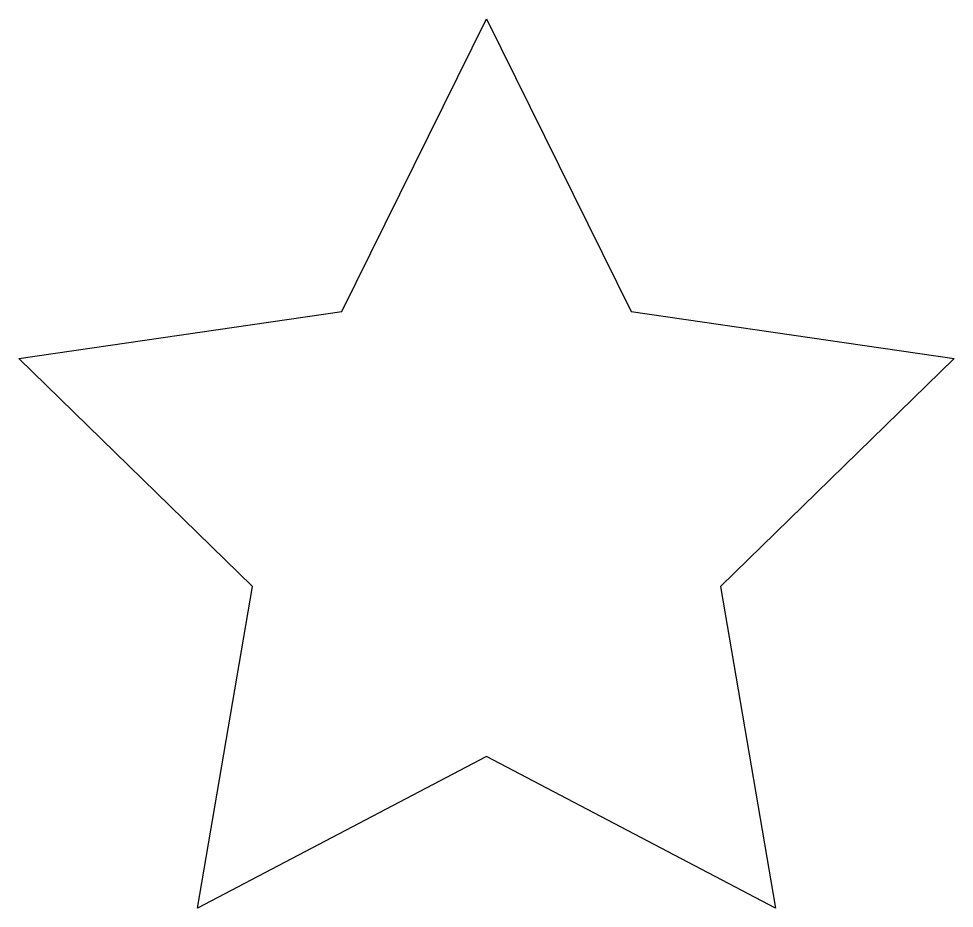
# Model space of a CAD drawing. Extents: x 2.1 to 94.4, y 2.1 to 89.9.
import ezdxf

# ---------------------------------------------------------------- set-up
doc = ezdxf.new("R2010")
doc.units = 0
doc.layers.add('root', color=7, linetype='CONTINUOUS')

msp = doc.modelspace()

# ---------------------------------------------------------------- linework, layer by layer
at = {"layer": 'root', "color": 7}
msp.add_lwpolyline([(48.227996, 89.876541), (62.49462, 60.969199), (94.395767, 56.333691), (71.31188, 33.832463), (76.761247, 2.060218), (48.227993, 17.061038), (19.69474, 2.060221), (25.144108, 33.832463), (2.060222, 56.333694), (33.961367, 60.969199), (48.227996, 89.876541)], close=True, dxfattribs=at)

doc.saveas('drawing.dxf')
